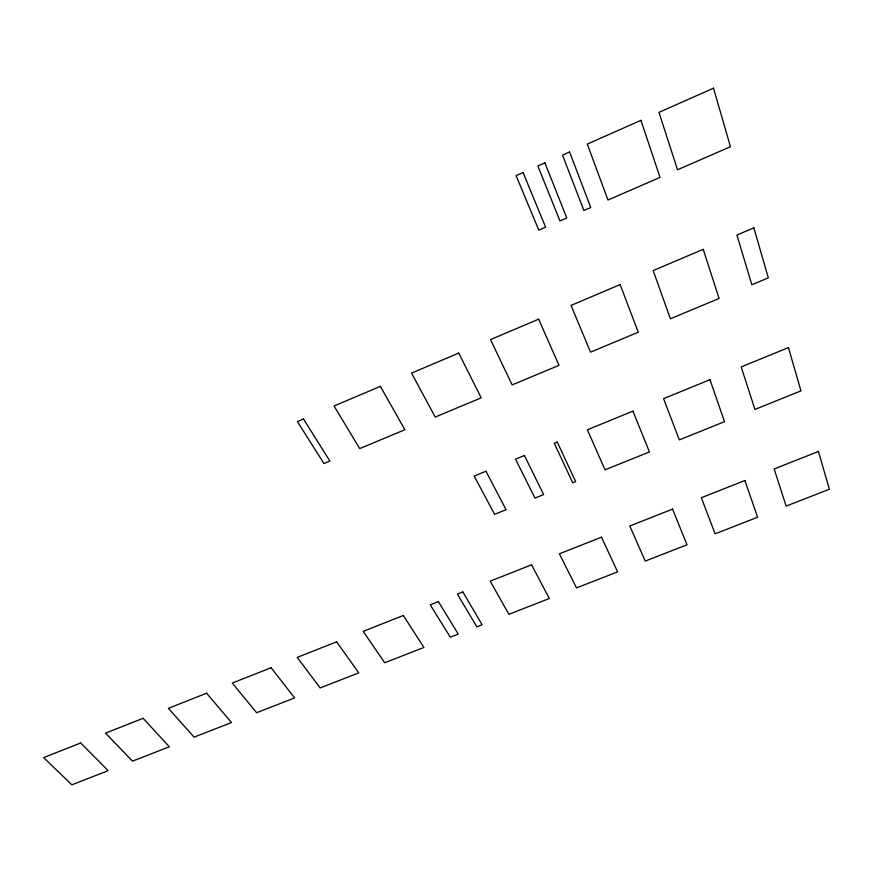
<?xml version="1.0" encoding="UTF-8"?>
<svg xmlns="http://www.w3.org/2000/svg" width="873" height="873" viewBox="0 0 873 873"><rect width="100%" height="100%" fill="white"/><g stroke="black" fill="none" stroke-linecap="round" stroke-linejoin="round"><path stroke-width="1.31" d="M523.069 172.538L516.074 175.637L538.805 230.123L545.592 227.166L523.069 172.538M544.883 162.88L537.855 165.99L559.953 220.924L566.784 217.944L544.883 162.88M569.578 151.946L562.507 155.078L583.895 210.502L590.759 207.523L569.578 151.946M640.935 120.332L587.3 144.089L607.968 200.026L660.021 177.383L640.935 120.332M713.536 88.184L658.973 112.355L677.513 169.766L730.45 146.74L713.536 88.184M303.477 418.975L297.387 421.561L323.948 463.541L329.896 461.053L303.477 418.975M380.377 386.346L334.064 406L359.709 448.602L404.843 429.745L380.377 386.346M458.751 353.074L411.543 373.109L435.212 417.054L481.198 397.837L458.751 353.074M538.652 319.169L490.528 339.597L512.135 384.917L558.993 365.34L538.652 319.169M620.125 284.587L571.051 305.419L590.53 352.157L638.272 332.209L620.125 284.587M703.212 249.329L653.168 270.575L670.409 318.787L719.079 298.457L703.212 249.329M753.868 227.831L736.91 235.033L751.839 284.762L768.316 277.876L753.868 227.831M485.934 471.234L474.159 476.047L494.598 514.339L506.078 509.712L485.934 471.234M524.433 455.499L515.517 459.143L534.942 498.079L543.639 494.576L524.433 455.499M557.29 442.076L554.29 443.298L572.753 482.834L575.678 481.656L557.29 442.076M632.936 411.161L587.387 429.778L605.033 469.827L649.436 451.93L632.936 411.161M709.978 379.679L663.589 398.634L679.314 439.894L724.514 421.681L709.978 379.679M788.45 347.607L741.199 366.922L754.927 409.426L800.945 390.875L788.45 347.607M80.665 742.978L43.65 757.6L71.881 784.816L108.143 770.663L80.665 742.978M143.128 718.293L105.524 733.145L132.51 761.158L169.34 746.786L143.128 718.293M206.606 693.217L168.402 708.309L194.079 737.139L231.487 722.538L206.606 693.217M271.11 667.725L232.283 683.068L256.618 712.728L294.627 697.898L271.11 667.725M336.662 641.83L297.202 657.413L320.151 687.935L358.759 672.876L336.662 641.83M403.293 615.498L363.19 631.343L384.709 662.749L423.929 647.45L403.293 615.498M438.388 601.628L430.258 604.847L450.293 637.159L458.238 634.06L438.388 601.628M462.854 591.97L457.397 594.12L476.822 626.803L482.147 624.73L462.854 591.97M531.592 564.809L490.211 581.156L508.894 614.297L549.324 598.518L531.592 564.809M601.486 537.19L559.407 553.809L576.507 587.911L617.604 571.87L601.486 537.19M672.57 509.101L629.782 526.004L645.234 561.088L687.018 544.785L672.57 509.101M744.887 480.532L701.346 497.73L715.107 533.829L757.589 517.253L744.887 480.532M818.438 451.461L774.155 468.965L786.147 506.1L829.35 489.24L818.438 451.461"/></g></svg>
